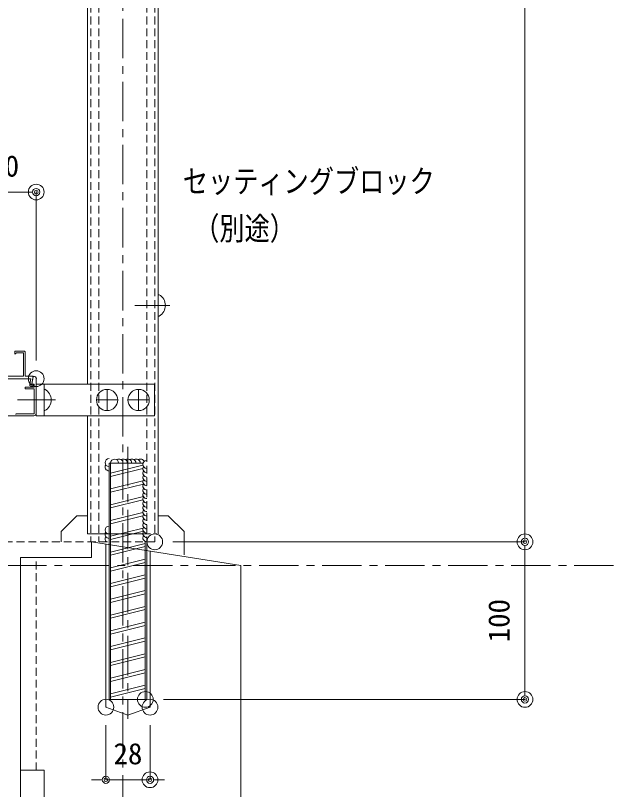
# Model space of a CAD drawing. Units: millimetres, scale not verified. Extents: x -3554 to 3554, y -1188 to 1188.
# Drawn here: x 1754.7 to 2136.3, y -631.1 to -139.9 of the extents above; entities that cross this region are included whole.
import ezdxf
from ezdxf.enums import TextEntityAlignment as Align

# ---------------------------------------------------------------- set-up
doc = ezdxf.new("R2010")
doc.units = ezdxf.units.MM
doc.header["$LTSCALE"] = 20
doc.header["$PDMODE"] = 32
doc.header["$PDSIZE"] = 10
for name, pattern in [('USER1', [2, 1.25, -0.25, 0.25, -0.25]), ('USER3', [0.375, 0.25, -0.125]), ('USER4', [2.3, 2, -0.1, 0.1, -0.1])]:
    doc.linetypes.add(name, pattern=pattern)
for name, color, linetype, lineweight in [('0-0_0', 7, 'Continuous', 18), ('0-1_DEFPOINTS', 7, 'Continuous', 18), ('0-3_アンカー', 4, 'Continuous', 18), ('0-5_6ﾊｯﾁﾝｸﾞ', 4, 'Continuous', 18), ('0-6_2躯体線', 4, 'Continuous', 18), ('0-7_3中心線', 2, 'USER1', 18), ('0-8_41ｱﾙﾐ', 6, 'Continuous', 18), ('0-9_1手摺寸法', 7, 'Continuous', 18), ('0-A_42ｱﾙﾐ部品', 6, 'Continuous', 18), ('0-F_KIJUN-A', 2, 'USER1', 18), ('1-1_2躯体隠れ', 6, 'USER3', 18)]:
    doc.layers.add(name, color=color, linetype=linetype, lineweight=lineweight)
doc.styles.add('ＭＳ ゴシック', font='')
doc.styles.get('ＭＳ ゴシック').set_extended_font_data('MS Gothic')

# ---------------------------------------------------------------- blocks, each defined once
blk = doc.blocks.new('_ORIGIN2')
at = {"layer": '0-0_0'}
blk.add_line((-0.5, 0), (-1, 0), dxfattribs=at)
for radius in [0.5, 0.25]:
    blk.add_circle((0, 0), radius, dxfattribs=at)
blk = doc.blocks.new('D122')
at = {"layer": '0-1_DEFPOINTS'}
for p in [(3857.04, -49.95), (4092.08, -49.95)]:
    blk.add_point(p, dxfattribs=at)
at = {"layer": '0-9_1手摺寸法'}
for p, q in [((4092.08, 745.45), (4092.08, -45.35)), ((3868.54, -49.95), (4092.08, -49.95))]:
    blk.add_line(p, q, dxfattribs=at)
at = {"layer": '0-9_1手摺寸法', "xscale": 4.6, "yscale": 4.6, "rotation": 270}
blk.add_blockref('_ORIGIN2', (4092.08, -49.95), dxfattribs=at)
blk = doc.blocks.new('D140')
at = {"layer": '0-1_DEFPOINTS'}
for p in [(3781.79, 171.97), (3741.79, 53.55), (3781.79, 53.55)]:
    blk.add_point(p, dxfattribs=at)
at = {"layer": '0-9_1手摺寸法'}
for p, q in [((3741.79, 65.05), (3741.79, 171.97)), ((3746.39, 171.97), (3777.19, 171.97)), ((3781.79, 65.05), (3781.79, 171.97))]:
    blk.add_line(p, q, dxfattribs=at)
at = {"layer": '0-9_1手摺寸法', "xscale": 4.6, "yscale": 4.6, "rotation": 180}
blk.add_blockref('_ORIGIN2', (3741.79, 171.97), dxfattribs=at)
at = {"layer": '0-9_1手摺寸法', "xscale": 4.6, "yscale": 4.6}
blk.add_blockref('_ORIGIN2', (3781.79, 171.97), dxfattribs=at)
at = {"layer": '0-9_1手摺寸法', "style": 'ＭＳ ゴシック'}
blk.add_text('40', height=13.49, dxfattribs=at).set_placement((3752.59, 177.72), align=Align.BOTTOM_LEFT)
blk = doc.blocks.new('A$C5B631ADA')
at = {"layer": '0-8_41ｱﾙﾐ'}
for p, q in [((1.25, 21), (0.2, 21)), ((0.3, 16.24), (1.25, 21)), ((1.77, 17.5), (2.48, 21.05)), ((35.13, 17.5), (34.42, 21.05)), ((36.6, 16.24), (35.65, 21)), ((35.65, 21), (36.7, 21)), ((5.45, 16), (0.49, 16)), ((18.45, 17.5), (1.77, 17.5)), ((5.45, 16), (5.45, 0.5)), ((6.45, 16), (6.45, 1)), ((6.45, 16), (24.78, 16)), ((18.45, 17.5), (28.15, 17.5)), ((18.45, 17.5), (28.15, 17.5)), ((28.28, 17.29), (28.15, 17.5)), ((31.45, 16), (31.45, 0.5)), ((31.45, 16), (36.41, 16)), ((29.52, 12.4), (30.45, 10.79)), ((30.45, 10.79), (30.45, 5.2)), ((30.45, 5.2), (24.95, 5.2)), ((24.95, 5.2), (24.95, 4.35)), ((11.95, 0), (5.95, 0)), ((10.95, 1), (6.45, 1)), ((11.95, 2), (10.95, 1)), ((11.95, 2), (11.95, 0)), ((24.95, 0.85), (24.95, 0)), ((30.95, 0), (24.95, 0)), ((30.45, 4.2), (25.93, 4.2)), ((30.45, 1), (25.93, 1)), ((30.45, 4.2), (30.45, 1))]:
    blk.add_line(p, q, dxfattribs=at)
blk.add_lwpolyline([(28.62, 17.29), (28.75, 17.5), (35.13, 17.5)], dxfattribs=at)
for centre in [(0.2, 21.2), (36.7, 21.2), (0.49, 16.2), (36.41, 16.2)]:
    blk.add_circle(centre, 0.2, dxfattribs=at)
for centre, radius, start, end in [((1.25, 21.25), 1.25, 350.9485, 183.8151), ((35.65, 21.25), 1.25, 356.1849, 189.0515), ((24.78, 15), 1, 348.463, 90), ((28.45, 14.25), 2.75, 168.463, 227.1604), ((28.45, 14.25), 1.75, 312.7587, 227.1604), ((28.45, 17.4), 0.2, 212.3335, 327.6665), ((26.92, 12.6), 0.5, 227.1604, 47.1604), ((29.98, 12.6), 0.5, 132.7587, 203.6206), ((5.95, 0.5), 0.5, 180, 270), ((25.45, 4.35), 0.5, 180, 342.5424), ((25.45, 0.85), 0.5, 17.4576, 180), ((30.95, 0.5), 0.5, 270, 0)]:
    blk.add_arc(centre, radius, start, end, dxfattribs=at)
blk = doc.blocks.new('D152')
at = {"layer": '0-1_DEFPOINTS'}
for p in [(3826.04, -154.86), (3854.04, -154.86), (3854.04, -200.93)]:
    blk.add_point(p, dxfattribs=at)
at = {"layer": '0-9_1手摺寸法'}
for p, q in [((3826.04, -166.36), (3826.04, -200.93)), ((3854.04, -166.36), (3854.04, -200.93)), ((3821.44, -200.93), (3816.84, -200.93)), ((3826.04, -200.93), (3854.04, -200.93)), ((3858.64, -200.93), (3863.24, -200.93))]:
    blk.add_line(p, q, dxfattribs=at)
at = {"layer": '0-9_1手摺寸法', "xscale": 4.6, "yscale": 4.6}
blk.add_blockref('_ORIGIN2', (3826.04, -200.93), dxfattribs=at)
at = {"layer": '0-9_1手摺寸法', "xscale": 4.6, "yscale": 4.6, "rotation": 180}
blk.add_blockref('_ORIGIN2', (3854.04, -200.93), dxfattribs=at)
at = {"layer": '0-9_1手摺寸法', "style": 'ＭＳ ゴシック'}
blk.add_text('28', height=13.49, dxfattribs=at).set_placement((3830.84, -195.18), align=Align.BOTTOM_LEFT)
blk = doc.blocks.new('D153')
at = {"layer": '0-1_DEFPOINTS'}
for p in [(3857.04, -49.95), (3851.04, -149.95), (4092.08, -149.95)]:
    blk.add_point(p, dxfattribs=at)
at = {"layer": '0-9_1手摺寸法'}
for p, q in [((3868.54, -49.95), (4092.08, -49.95)), ((4092.08, -54.55), (4092.08, -145.35)), ((3862.54, -149.95), (4092.08, -149.95))]:
    blk.add_line(p, q, dxfattribs=at)
at = {"layer": '0-9_1手摺寸法', "xscale": 4.6, "yscale": 4.6}
for p, rotation in [((4092.08, -49.95), 90), ((4092.08, -149.95), 270)]:
    blk.add_blockref('_ORIGIN2', p, dxfattribs=dict(at, rotation=rotation))
at = {"layer": '0-9_1手摺寸法', "style": 'ＭＳ ゴシック'}
blk.add_text('100', height=13.49, rotation=90, dxfattribs=at).set_placement((4086.33, -113.75), align=Align.BOTTOM_LEFT)

msp = doc.modelspace()

# ---------------------------------------------------------------- linework, layer by layer
at = {"layer": '0-0_0'}
for p, q in [((1800.41, 39.4), (1800.41, -373.89)), ((1845.41, 39.4), (1845.41, -468.85)), ((1800.41, -393.89), (1800.41, -468.85)), ((1783.78, -467.36), (1793.78, -457.36)), ((1800.41, -457.36), (1793.78, -457.36)), ((1845.41, -457.36), (1851.78, -457.36)), ((1861.78, -467.36), (1851.78, -457.36)), ((1783.78, -467.36), (1783.78, -473.89)), ((1861.78, -467.36), (1861.78, -482.16))]:
    msp.add_line(p, q, dxfattribs=at)
at = {"layer": '0-0_0', "linetype": 'USER4'}
msp.add_line((1800.41, -468.85), (1845.41, -468.85), dxfattribs=at)
at = {"layer": '0-3_アンカー', "linetype": 'USER3'}
for p, q in [((1802.66, 39.4), (1802.66, -473.89)), ((1807.66, 39.4), (1807.66, -473.89)), ((1838.16, 39.4), (1838.16, -473.89)), ((1843.16, 39.4), (1843.16, -473.89)), ((1843.16, -473.89), (1802.66, -473.89))]:
    msp.add_line(p, q, dxfattribs=at)
at = {"layer": '0-3_アンカー'}
for p, q in [((1814.16, -423.89), (1835.79, -423.89)), ((1814.16, -423.89), (1814.16, -573.89)), ((1815.16, -423.89), (1815.16, -573.89)), ((1835.67, -425.24), (1815.16, -430.37)), ((1835.64, -427.31), (1815.16, -432.43)), ((1835.68, -435.24), (1815.16, -440.37)), ((1835.96, -437.23), (1815.16, -442.43)), ((1835.93, -445.17), (1815.16, -450.37)), ((1835.7, -447.29), (1815.16, -452.43)), ((1835.65, -455.25), (1815.16, -460.37)), ((1835.65, -457.31), (1815.16, -462.43)), ((1835.71, -465.23), (1815.16, -470.37)), ((1836.01, -467.22), (1815.16, -472.43)), ((1837.16, -474.87), (1815.16, -480.37)), ((1837.16, -473.89), (1837.16, -573.89)), ((1838.16, -473.89), (1838.16, -573.89)), ((1837.16, -476.93), (1815.16, -482.43)), ((1837.16, -484.87), (1815.16, -490.37)), ((1837.16, -486.93), (1815.16, -492.43)), ((1837.16, -494.87), (1815.16, -500.37)), ((1837.16, -496.93), (1815.16, -502.43)), ((1837.16, -504.87), (1815.16, -510.37)), ((1837.16, -506.93), (1815.16, -512.43)), ((1837.16, -514.87), (1815.16, -520.37)), ((1837.16, -516.93), (1815.16, -522.43)), ((1837.16, -524.87), (1815.16, -530.37)), ((1837.16, -526.93), (1815.16, -532.43)), ((1837.16, -534.87), (1815.16, -540.37)), ((1837.16, -536.93), (1815.16, -542.43)), ((1837.16, -544.87), (1815.16, -550.37)), ((1837.16, -546.93), (1815.16, -552.43)), ((1837.16, -554.87), (1815.16, -560.37)), ((1837.16, -556.93), (1815.16, -562.43)), ((1837.16, -564.87), (1815.16, -570.37)), ((1837.16, -566.93), (1815.16, -572.43)), ((1814.16, -573.89), (1838.16, -573.89))]:
    msp.add_line(p, q, dxfattribs=at)
for centre, start, end in [((1814.16, -423.62), 90, 270), ((1817.69, -423.89), 0, 180), ((1820.43, -423.89), 0, 122.7688), ((1823.17, -423.89), 0, 122.7688), ((1825.91, -423.89), 0, 122.7688), ((1828.65, -423.89), 0, 122.7688), ((1831.39, -423.89), 0, 122.7688), ((1834.12, -423.89), 22.734, 122.7688), ((1838.16, -424.79), 90, 270), ((1814.16, -426.36), 147.2312, 270), ((1838.16, -427.53), 147.2312, 270), ((1838.16, -430.27), 147.2312, 270), ((1838.16, -433.01), 147.2312, 270), ((1838.16, -435.75), 147.2312, 270), ((1838.16, -438.49), 147.2312, 270), ((1838.16, -441.23), 147.2312, 270), ((1838.16, -443.97), 147.2312, 270), ((1838.16, -446.71), 147.2312, 270), ((1838.16, -449.45), 147.2312, 270), ((1838.16, -452.19), 147.2312, 270), ((1838.16, -454.93), 147.2312, 270), ((1838.16, -457.67), 147.2312, 270), ((1838.16, -460.41), 147.2312, 270), ((1814.16, -466.42), 90, 270), ((1838.16, -463.14), 147.2312, 270), ((1838.16, -465.88), 147.2312, 270), ((1814.16, -469.16), 147.2312, 270), ((1814.16, -471.9), 147.2312, 231.8581), ((1838.16, -468.62), 147.2312, 270), ((1838.16, -471.36), 147.2312, 270)]:
    msp.add_arc(centre, 2.53, start, end, dxfattribs=at)
at = {"layer": '0-5_6ﾊｯﾁﾝｸﾞ'}
for p, q in [((1812.91, -377.14), (1812.91, -390.64)), ((1832.91, -377.14), (1832.91, -390.64)), ((1819.66, -383.89), (1806.16, -383.89)), ((1839.66, -383.89), (1826.16, -383.89))]:
    msp.add_line(p, q, dxfattribs=at)
for centre in [(1812.91, -383.89), (1832.91, -383.89)]:
    msp.add_circle(centre, 6.75, dxfattribs=at)
at = {"layer": '0-6_2躯体線'}
for p, q in [((1845.41, -330.64), (1845.41, -317.14)), ((1845.91, -317.14), (1845.41, -317.14)), ((1830.47, -323.89), (1852.72, -323.89)), ((1845.91, -330.64), (1845.41, -330.64)), ((1773.41, -377.14), (1772.91, -377.14)), ((1755.97, -383.89), (1780.22, -383.89)), ((1802.91, -473.89), (1897.91, -488.89)), ((1802.91, -473.89), (1802.91, -483.89)), ((1812.16, -475.35), (1812.16, -578.8)), ((1840.16, -479.78), (1840.16, -578.8)), ((1757.91, -813.89), (1757.91, -483.89)), ((1757.91, -483.89), (1802.91, -483.89)), ((1897.91, -673.89), (1897.91, -488.89)), ((1826.16, -583.89), (1812.16, -578.8)), ((1826.16, -583.89), (1840.16, -578.8)), ((1757.91, -618.89), (1772.91, -618.89)), ((1772.91, -638.89), (1772.91, -618.89))]:
    msp.add_line(p, q, dxfattribs=at)
msp.add_lwpolyline([(1773.41, -390.64), (1772.91, -390.64), (1772.91, -377.14)], dxfattribs=at)
for centre in [(1842.21, -323.89), (1769.71, -383.89)]:
    msp.add_arc(centre, 7.7, 298.6987, 61.3013, dxfattribs=at)
at = {"layer": '0-7_3中心線'}
for p, q in [((1822.91, 657.95), (1822.91, -887.02)), ((1826.16, -413.65), (1826.16, -586.29))]:
    msp.add_line(p, q, dxfattribs=at)
at = {"layer": '0-8_41ｱﾙﾐ'}
for p, q in [((1767.91, -373.89), (1842.91, -373.89)), ((1767.91, -393.89), (1767.91, -373.89)), ((1772.91, -393.89), (1772.91, -373.89)), ((1842.91, -373.89), (1842.91, -393.89)), ((1842.91, -393.89), (1767.91, -393.89))]:
    msp.add_line(p, q, dxfattribs=at)
at = {"layer": '0-A_42ｱﾙﾐ部品'}
for p, q in [((1765.18, -373.53), (1766.07, -369.06)), ((1767.91, -392.39), (1767.91, -370.39)), ((1760.91, -376.89), (1760.91, -375.69)), ((1766.61, -375.69), (1760.91, -375.69)), ((1766.61, -376.89), (1760.91, -376.89)), ((1766.61, -373.89), (1765.47, -373.89)), ((1766.61, -375.69), (1766.61, -373.89)), ((1766.61, -392.59), (1766.61, -376.89)), ((1755.08, -392.8), (1755.21, -392.59)), ((1755.21, -392.59), (1766.61, -392.59)), ((1747.91, -393.89), (1766.41, -393.89))]:
    msp.add_line(p, q, dxfattribs=at)
for centre, radius, start, end in [((1766.27, -369.1), 0.2, 96.0714, 168.6901), ((1766.41, -370.39), 1.5, 0, 96.0714), ((1765.47, -373.59), 0.3, 168.6901, 270), ((1754.91, -392.69), 0.2, 212.3335, 327.6665), ((1766.41, -392.39), 1.5, 270, 0)]:
    msp.add_arc(centre, radius, start, end, dxfattribs=at)
at = {"layer": '0-F_KIJUN-A'}
msp.add_line((509.48, -488.89), (2136.33, -488.89), dxfattribs=at)
at = {"layer": '1-1_2躯体隠れ'}
for p, q in [((1747.91, -473.89), (1802.91, -473.89)), ((1767.91, -618.89), (1767.91, -483.89))]:
    msp.add_line(p, q, dxfattribs=at)

# ---------------------------------------------------------------- block references
at = {"layer": '0-9_1手摺寸法'}
for name in ['D122', 'D140', 'D153', 'D152']:
    msp.add_blockref(name, (-2013.88, -423.94), dxfattribs=at)
at = {"layer": '0-A_42ｱﾙﾐ部品', "rotation": 180}
msp.add_blockref('A$C5B631ADA', (1766.36, -352.89), dxfattribs=at)

# ---------------------------------------------------------------- texts
at = {"layer": '0-0_0', "style": 'ＭＳ ゴシック', "width": 0.8}
for s, p in [('セッティングブロック', (1860.97, -256.83)), ('（別途）', (1868.2, -286.76))]:
    msp.add_text(s, height=14.66, dxfattribs=at).set_placement(p, align=Align.BOTTOM_LEFT)

doc.saveas('drawing.dxf')
